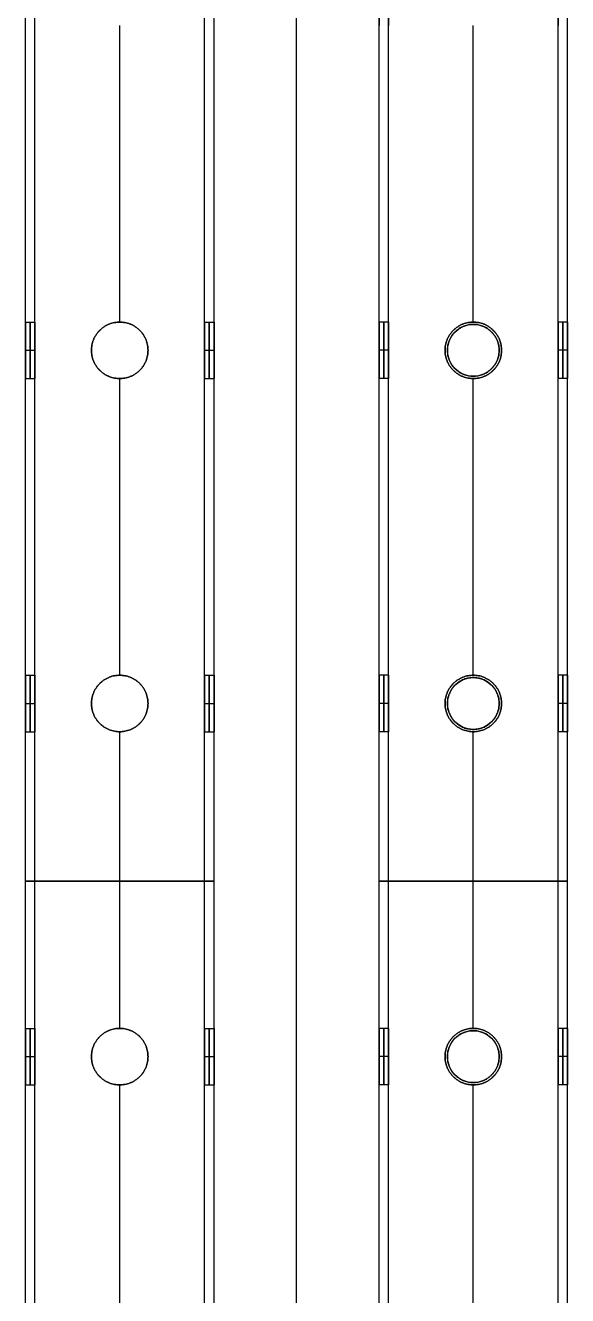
# Model space of a CAD drawing. Header units: millimetres. Extents: x -6529 to 809, y -8611 to 207.
# Drawn here: x 93.5 to 208.5, y -4741.5 to -4471.7 of the extents above; entities that cross this region are included whole.
import ezdxf

# ---------------------------------------------------------------- set-up
doc = ezdxf.new("R2010")
doc.units = ezdxf.units.MM
doc.header["$MEASUREMENT"] = 0
for name, color, linetype, true_color in [('gaten$11mm', 7, 'Continuous', 0xff6a35), ('platen', 7, 'Continuous', 0x007f00), ('staal', 5, 'Continuous', 0x0000ff)]:
    doc.layers.add(name, color=color, linetype=linetype, true_color=true_color)

# ---------------------------------------------------------------- blocks, each defined once
blk = doc.blocks.new('top plaat')
at = {"layer": 'platen'}
for p, q in [((658, -1276), (658, 40)), ((658, -1276, 18), (658, 40, 18)), ((695.5, -800), (695.5, -800, 18)), ((690, -805.5), (690, -805.5, 18)), ((701, -805.5), (701, -805.5, 18)), ((695.5, -811), (695.5, -811, 18)), ((695.5, -875), (695.5, -875, 18)), ((690, -880.5), (690, -880.5, 18)), ((701, -880.5), (701, -880.5, 18)), ((695.5, -886), (695.5, -886, 18)), ((695.5, -950), (695.5, -950, 18)), ((690, -955.5), (690, -955.5, 18)), ((701, -955.5), (701, -955.5, 18)), ((695.5, -961), (695.5, -961, 18))]:
    blk.add_line(p, q, dxfattribs=at)
for centre in [(695.5, -805.5, 9), (695.5, -880.5, 9), (695.5, -955.5, 9)]:
    blk.add_circle(centre, 5.5, dxfattribs=at)
for points in [[(690, -805.5), (690, -800), (695.5, -800), (701, -800), (701, -805.5), (701, -811), (695.5, -811), (690, -811), (690, -805.5)], [(690, -805.5, 18), (690, -800, 18), (695.5, -800, 18), (701, -800, 18), (701, -805.5, 18), (701, -811, 18), (695.5, -811, 18), (690, -811, 18), (690, -805.5, 18)], [(690, -880.5), (690, -875), (695.5, -875), (701, -875), (701, -880.5), (701, -886), (695.5, -886), (690, -886), (690, -880.5)], [(690, -880.5, 18), (690, -875, 18), (695.5, -875, 18), (701, -875, 18), (701, -880.5, 18), (701, -886, 18), (695.5, -886, 18), (690, -886, 18), (690, -880.5, 18)], [(690, -955.5), (690, -950), (695.5, -950), (701, -950), (701, -955.5), (701, -961), (695.5, -961), (690, -961), (690, -955.5)], [(690, -955.5, 18), (690, -950, 18), (695.5, -950, 18), (701, -950, 18), (701, -955.5, 18), (701, -961, 18), (695.5, -961, 18), (690, -961, 18), (690, -955.5, 18)]]:
    blk.add_rational_spline(points, [1, 0.707106781187, 1, 0.707106781187, 1, 0.707106781187, 1, 0.707106781187, 1], degree=2, knots=[-37.699112, -37.699112, -37.699112, -28.274334, -28.274334, -18.849556, -18.849556, -9.424778, -9.424778, 0, 0, 0], dxfattribs=at)
blk = doc.blocks.new('plaat base')
at = {"layer": 'platen'}
for p, q in [((658, -1200), (658, 0)), ((658, -1200, 18), (658, 0, 18))]:
    blk.add_line(p, q, dxfattribs=at)

msp = doc.modelspace()

# ---------------------------------------------------------------- linework, layer by layer
at = {"layer": 'gaten$11mm'}
for centre in [(188.53, -4540.71), (188.53, -4615.71), (188.53, -4690.71)]:
    msp.add_circle(centre, 5.5, dxfattribs=at)
at = {"layer": 'staal'}
for p, q in [((93.53, -4534.71, 1296), (95.53, -4534.71, 1296)), ((113.53, -4534.71, 1278), (113.53, -4534.71, 1276)), ((113.53, -4534.71, 1316), (113.53, -4534.71, 1314)), ((131.53, -4534.71, 1296), (133.53, -4534.71, 1296)), ((170.53, -4534.71, 20), (168.53, -4534.71, 20)), ((188.53, -4534.71, 2), (188.53, -4534.71)), ((188.53, -4534.71, 40), (188.53, -4534.71, 38)), ((208.53, -4534.71, 20), (206.53, -4534.71, 20)), ((93.53, -4540.71, 1302), (95.53, -4540.71, 1302)), ((93.53, -4540.71, 1290), (95.53, -4540.71, 1290)), ((107.53, -4540.71, 1278), (107.53, -4540.71, 1276)), ((107.53, -4540.71, 1316), (107.53, -4540.71, 1314)), ((119.53, -4540.71, 1278), (119.53, -4540.71, 1276)), ((119.53, -4540.71, 1316), (119.53, -4540.71, 1314)), ((131.53, -4540.71, 1302), (133.53, -4540.71, 1302)), ((131.53, -4540.71, 1290), (133.53, -4540.71, 1290)), ((170.53, -4540.71, 26), (168.53, -4540.71, 26)), ((170.53, -4540.71, 14), (168.53, -4540.71, 14)), ((182.53, -4540.71, 2), (182.53, -4540.71)), ((182.53, -4540.71, 40), (182.53, -4540.71, 38)), ((194.53, -4540.71, 2), (194.53, -4540.71)), ((194.53, -4540.71, 40), (194.53, -4540.71, 38)), ((208.53, -4540.71, 26), (206.53, -4540.71, 26)), ((208.53, -4540.71, 14), (206.53, -4540.71, 14)), ((93.53, -4546.71, 1296), (95.53, -4546.71, 1296)), ((113.53, -4546.71, 1278), (113.53, -4546.71, 1276)), ((113.53, -4546.71, 1316), (113.53, -4546.71, 1314)), ((131.53, -4546.71, 1296), (133.53, -4546.71, 1296)), ((170.53, -4546.71, 20), (168.53, -4546.71, 20)), ((188.53, -4546.71, 2), (188.53, -4546.71)), ((188.53, -4546.71, 40), (188.53, -4546.71, 38)), ((208.53, -4546.71, 20), (206.53, -4546.71, 20)), ((93.53, -4609.71, 1296), (95.53, -4609.71, 1296)), ((113.53, -4609.71, 1278), (113.53, -4609.71, 1276)), ((113.53, -4609.71, 1316), (113.53, -4609.71, 1314)), ((131.53, -4609.71, 1296), (133.53, -4609.71, 1296)), ((170.53, -4609.71, 20), (168.53, -4609.71, 20)), ((188.53, -4609.71, 2), (188.53, -4609.71)), ((188.53, -4609.71, 40), (188.53, -4609.71, 38)), ((208.53, -4609.71, 20), (206.53, -4609.71, 20)), ((93.53, -4615.71, 1302), (95.53, -4615.71, 1302)), ((93.53, -4615.71, 1290), (95.53, -4615.71, 1290)), ((107.53, -4615.71, 1278), (107.53, -4615.71, 1276)), ((107.53, -4615.71, 1316), (107.53, -4615.71, 1314)), ((119.53, -4615.71, 1278), (119.53, -4615.71, 1276)), ((119.53, -4615.71, 1316), (119.53, -4615.71, 1314)), ((131.53, -4615.71, 1302), (133.53, -4615.71, 1302)), ((131.53, -4615.71, 1290), (133.53, -4615.71, 1290)), ((170.53, -4615.71, 26), (168.53, -4615.71, 26)), ((170.53, -4615.71, 14), (168.53, -4615.71, 14)), ((182.53, -4615.71, 2), (182.53, -4615.71)), ((182.53, -4615.71, 40), (182.53, -4615.71, 38)), ((194.53, -4615.71, 2), (194.53, -4615.71)), ((194.53, -4615.71, 40), (194.53, -4615.71, 38)), ((208.53, -4615.71, 26), (206.53, -4615.71, 26)), ((208.53, -4615.71, 14), (206.53, -4615.71, 14)), ((93.53, -4621.71, 1296), (95.53, -4621.71, 1296)), ((113.53, -4621.71, 1278), (113.53, -4621.71, 1276)), ((113.53, -4621.71, 1316), (113.53, -4621.71, 1314)), ((131.53, -4621.71, 1296), (133.53, -4621.71, 1296)), ((170.53, -4621.71, 20), (168.53, -4621.71, 20)), ((188.53, -4621.71, 2), (188.53, -4621.71)), ((188.53, -4621.71, 40), (188.53, -4621.71, 38)), ((208.53, -4621.71, 20), (206.53, -4621.71, 20)), ((93.53, -4684.71, 1296), (95.53, -4684.71, 1296)), ((113.53, -4684.71, 1278), (113.53, -4684.71, 1276)), ((113.53, -4684.71, 1316), (113.53, -4684.71, 1314)), ((131.53, -4684.71, 1296), (133.53, -4684.71, 1296)), ((170.53, -4684.71, 20), (168.53, -4684.71, 20)), ((188.53, -4684.71, 2), (188.53, -4684.71)), ((188.53, -4684.71, 40), (188.53, -4684.71, 38)), ((208.53, -4684.71, 20), (206.53, -4684.71, 20)), ((93.53, -4690.71, 1302), (95.53, -4690.71, 1302)), ((93.53, -4690.71, 1290), (95.53, -4690.71, 1290)), ((107.53, -4690.71, 1278), (107.53, -4690.71, 1276)), ((107.53, -4690.71, 1316), (107.53, -4690.71, 1314)), ((119.53, -4690.71, 1278), (119.53, -4690.71, 1276)), ((119.53, -4690.71, 1316), (119.53, -4690.71, 1314)), ((131.53, -4690.71, 1302), (133.53, -4690.71, 1302)), ((131.53, -4690.71, 1290), (133.53, -4690.71, 1290)), ((170.53, -4690.71, 26), (168.53, -4690.71, 26)), ((170.53, -4690.71, 14), (168.53, -4690.71, 14)), ((182.53, -4690.71, 2), (182.53, -4690.71)), ((182.53, -4690.71, 40), (182.53, -4690.71, 38)), ((194.53, -4690.71, 2), (194.53, -4690.71)), ((194.53, -4690.71, 40), (194.53, -4690.71, 38)), ((208.53, -4690.71, 26), (206.53, -4690.71, 26)), ((208.53, -4690.71, 14), (206.53, -4690.71, 14)), ((93.53, -4696.71, 1296), (95.53, -4696.71, 1296)), ((113.53, -4696.71, 1278), (113.53, -4696.71, 1276)), ((113.53, -4696.71, 1316), (113.53, -4696.71, 1314)), ((131.53, -4696.71, 1296), (133.53, -4696.71, 1296)), ((170.53, -4696.71, 20), (168.53, -4696.71, 20)), ((188.53, -4696.71, 2), (188.53, -4696.71)), ((188.53, -4696.71, 40), (188.53, -4696.71, 38)), ((208.53, -4696.71, 20), (206.53, -4696.71, 20))]:
    msp.add_line(p, q, dxfattribs=at)
for points in [[(93.53, -4971.21, 1276), (93.53, -4653.46, 1276), (93.53, -4335.71, 1276)], [(93.53, -4971.21, 1316), (93.53, -4653.46, 1316), (93.53, -4335.71, 1316)], [(95.53, -4971.21, 1278), (95.53, -4653.46, 1278), (95.53, -4335.71, 1278)], [(95.53, -4971.21, 1314), (95.53, -4653.46, 1314), (95.53, -4335.71, 1314)], [(131.53, -4971.21, 1278), (131.53, -4653.46, 1278), (131.53, -4335.71, 1278)], [(131.53, -4971.21, 1314), (131.53, -4653.46, 1314), (131.53, -4335.71, 1314)], [(133.53, -4971.21, 1276), (133.53, -4653.46, 1276), (133.53, -4335.71, 1276)], [(133.53, -4971.21, 1316), (133.53, -4653.46, 1316), (133.53, -4335.71, 1316)], [(168.53, -4971.21), (168.53, -4653.46), (168.53, -4335.71)], [(168.53, -4971.21, 40), (168.53, -4653.46, 40), (168.53, -4335.71, 40)], [(170.53, -4971.21, 2), (170.53, -4653.46, 2), (170.53, -4335.71, 2)], [(170.53, -4971.21, 38), (170.53, -4653.46, 38), (170.53, -4335.71, 38)], [(206.53, -4971.21, 2), (206.53, -4653.46, 2), (206.53, -4335.71, 2)], [(206.53, -4971.21, 38), (206.53, -4653.46, 38), (206.53, -4335.71, 38)], [(208.53, -4971.21), (208.53, -4653.46), (208.53, -4335.71)], [(208.53, -4971.21, 40), (208.53, -4653.46, 40), (208.53, -4335.71, 40)], [(93.53, -4534.71, 1296), (93.53, -4503.21, 1296), (93.53, -4471.71, 1296)], [(95.53, -4534.71, 1296), (95.53, -4503.21, 1296), (95.53, -4471.71, 1296)], [(113.53, -4534.71, 1276), (113.53, -4503.21, 1276), (113.53, -4471.71, 1276)], [(113.53, -4534.71, 1316), (113.53, -4503.21, 1316), (113.53, -4471.71, 1316)], [(113.53, -4534.71, 1278), (113.53, -4503.21, 1278), (113.53, -4471.71, 1278)], [(113.53, -4534.71, 1314), (113.53, -4503.21, 1314), (113.53, -4471.71, 1314)], [(131.53, -4534.71, 1296), (131.53, -4503.21, 1296), (131.53, -4471.71, 1296)], [(133.53, -4534.71, 1296), (133.53, -4503.21, 1296), (133.53, -4471.71, 1296)], [(168.53, -4534.71, 20), (168.53, -4503.21, 20), (168.53, -4471.71, 20)], [(170.53, -4534.71, 20), (170.53, -4503.21, 20), (170.53, -4471.71, 20)], [(188.53, -4534.71), (188.53, -4503.21), (188.53, -4471.71)], [(188.53, -4534.71, 40), (188.53, -4503.21, 40), (188.53, -4471.71, 40)], [(188.53, -4534.71, 2), (188.53, -4503.21, 2), (188.53, -4471.71, 2)], [(188.53, -4534.71, 38), (188.53, -4503.21, 38), (188.53, -4471.71, 38)], [(206.53, -4534.71, 20), (206.53, -4503.21, 20), (206.53, -4471.71, 20)], [(208.53, -4534.71, 20), (208.53, -4503.21, 20), (208.53, -4471.71, 20)], [(93.53, -4609.71, 1296), (93.53, -4578.21, 1296), (93.53, -4546.71, 1296)], [(95.53, -4609.71, 1296), (95.53, -4578.21, 1296), (95.53, -4546.71, 1296)], [(113.53, -4609.71, 1276), (113.53, -4578.21, 1276), (113.53, -4546.71, 1276)], [(113.53, -4609.71, 1316), (113.53, -4578.21, 1316), (113.53, -4546.71, 1316)], [(113.53, -4609.71, 1278), (113.53, -4578.21, 1278), (113.53, -4546.71, 1278)], [(113.53, -4609.71, 1314), (113.53, -4578.21, 1314), (113.53, -4546.71, 1314)], [(131.53, -4609.71, 1296), (131.53, -4578.21, 1296), (131.53, -4546.71, 1296)], [(133.53, -4609.71, 1296), (133.53, -4578.21, 1296), (133.53, -4546.71, 1296)], [(168.53, -4609.71, 20), (168.53, -4578.21, 20), (168.53, -4546.71, 20)], [(170.53, -4609.71, 20), (170.53, -4578.21, 20), (170.53, -4546.71, 20)], [(188.53, -4609.71), (188.53, -4578.21), (188.53, -4546.71)], [(188.53, -4609.71, 40), (188.53, -4578.21, 40), (188.53, -4546.71, 40)], [(188.53, -4609.71, 2), (188.53, -4578.21, 2), (188.53, -4546.71, 2)], [(188.53, -4609.71, 38), (188.53, -4578.21, 38), (188.53, -4546.71, 38)], [(206.53, -4609.71, 20), (206.53, -4578.21, 20), (206.53, -4546.71, 20)], [(208.53, -4609.71, 20), (208.53, -4578.21, 20), (208.53, -4546.71, 20)], [(93.53, -4684.71, 1296), (93.53, -4653.21, 1296), (93.53, -4621.71, 1296)], [(95.53, -4684.71, 1296), (95.53, -4653.21, 1296), (95.53, -4621.71, 1296)], [(113.53, -4684.71, 1276), (113.53, -4653.21, 1276), (113.53, -4621.71, 1276)], [(113.53, -4684.71, 1316), (113.53, -4653.21, 1316), (113.53, -4621.71, 1316)], [(113.53, -4684.71, 1278), (113.53, -4653.21, 1278), (113.53, -4621.71, 1278)], [(113.53, -4684.71, 1314), (113.53, -4653.21, 1314), (113.53, -4621.71, 1314)], [(131.53, -4684.71, 1296), (131.53, -4653.21, 1296), (131.53, -4621.71, 1296)], [(133.53, -4684.71, 1296), (133.53, -4653.21, 1296), (133.53, -4621.71, 1296)], [(168.53, -4684.71, 20), (168.53, -4653.21, 20), (168.53, -4621.71, 20)], [(170.53, -4684.71, 20), (170.53, -4653.21, 20), (170.53, -4621.71, 20)], [(188.53, -4684.71), (188.53, -4653.21), (188.53, -4621.71)], [(188.53, -4684.71, 40), (188.53, -4653.21, 40), (188.53, -4621.71, 40)], [(188.53, -4684.71, 2), (188.53, -4653.21, 2), (188.53, -4621.71, 2)], [(188.53, -4684.71, 38), (188.53, -4653.21, 38), (188.53, -4621.71, 38)], [(206.53, -4684.71, 20), (206.53, -4653.21, 20), (206.53, -4621.71, 20)], [(208.53, -4684.71, 20), (208.53, -4653.21, 20), (208.53, -4621.71, 20)], [(93.53, -4653.46, 1276), (113.53, -4653.46, 1276), (133.53, -4653.46, 1276)], [(133.53, -4653.46, 1316), (113.53, -4653.46, 1316), (93.53, -4653.46, 1316)], [(93.53, -4653.46, 1316), (93.53, -4653.46, 1296), (93.53, -4653.46, 1276)], [(131.53, -4653.46, 1278), (113.53, -4653.46, 1278), (95.53, -4653.46, 1278)], [(95.53, -4653.46, 1278), (95.53, -4653.46, 1296), (95.53, -4653.46, 1314)], [(95.53, -4653.46, 1314), (113.53, -4653.46, 1314), (131.53, -4653.46, 1314)], [(131.53, -4653.46, 1314), (131.53, -4653.46, 1296), (131.53, -4653.46, 1278)], [(133.53, -4653.46, 1276), (133.53, -4653.46, 1296), (133.53, -4653.46, 1316)], [(208.53, -4653.46), (188.53, -4653.46), (168.53, -4653.46)], [(168.53, -4653.46), (168.53, -4653.46, 20), (168.53, -4653.46, 40)], [(168.53, -4653.46, 40), (188.53, -4653.46, 40), (208.53, -4653.46, 40)], [(170.53, -4653.46, 38), (170.53, -4653.46, 20), (170.53, -4653.46, 2)], [(170.53, -4653.46, 2), (188.53, -4653.46, 2), (206.53, -4653.46, 2)], [(206.53, -4653.46, 38), (188.53, -4653.46, 38), (170.53, -4653.46, 38)], [(206.53, -4653.46, 2), (206.53, -4653.46, 20), (206.53, -4653.46, 38)], [(208.53, -4653.46, 40), (208.53, -4653.46, 20), (208.53, -4653.46)], [(93.53, -4759.71, 1296), (93.53, -4728.21, 1296), (93.53, -4696.71, 1296)], [(95.53, -4759.71, 1296), (95.53, -4728.21, 1296), (95.53, -4696.71, 1296)], [(113.53, -4759.71, 1276), (113.53, -4728.21, 1276), (113.53, -4696.71, 1276)], [(113.53, -4759.71, 1316), (113.53, -4728.21, 1316), (113.53, -4696.71, 1316)], [(113.53, -4759.71, 1278), (113.53, -4728.21, 1278), (113.53, -4696.71, 1278)], [(113.53, -4759.71, 1314), (113.53, -4728.21, 1314), (113.53, -4696.71, 1314)], [(131.53, -4759.71, 1296), (131.53, -4728.21, 1296), (131.53, -4696.71, 1296)], [(133.53, -4759.71, 1296), (133.53, -4728.21, 1296), (133.53, -4696.71, 1296)], [(168.53, -4759.71, 20), (168.53, -4728.21, 20), (168.53, -4696.71, 20)], [(170.53, -4759.71, 20), (170.53, -4728.21, 20), (170.53, -4696.71, 20)], [(188.53, -4759.71), (188.53, -4728.21), (188.53, -4696.71)], [(188.53, -4759.71, 40), (188.53, -4728.21, 40), (188.53, -4696.71, 40)], [(188.53, -4759.71, 2), (188.53, -4728.21, 2), (188.53, -4696.71, 2)], [(188.53, -4759.71, 38), (188.53, -4728.21, 38), (188.53, -4696.71, 38)], [(206.53, -4759.71, 20), (206.53, -4728.21, 20), (206.53, -4696.71, 20)], [(208.53, -4759.71, 20), (208.53, -4728.21, 20), (208.53, -4696.71, 20)]]:
    msp.add_open_spline(points, degree=2, dxfattribs=at)
for points, weights, knots in [([(168.53, -4465.71, 26), (168.53, -4471.71, 26), (168.53, -4471.71, 20), (168.53, -4471.71, 14), (168.53, -4465.71, 14), (168.53, -4459.71, 14), (168.53, -4459.71, 20), (168.53, -4459.71, 26), (168.53, -4465.71, 26)], [1, 0.707106781187, 1, 0.707106781187, 1, 0.707106781187, 1, 0.707106781187, 1], [-31.415927, -31.415927, -31.415927, -23.561945, -23.561945, -15.707963, -15.707963, -7.853982, -7.853982, 0, 0, 0]), ([(170.53, -4465.71, 26), (170.53, -4459.71, 26), (170.53, -4459.71, 20), (170.53, -4459.71, 14), (170.53, -4465.71, 14), (170.53, -4471.71, 14), (170.53, -4471.71, 20), (170.53, -4471.71, 26), (170.53, -4465.71, 26)], [0.999999860338, 0.707106851018, 1, 0.707106781187, 1, 0.707106781187, 1, 0.707106851018, 0.999999860338], [0, 0, 0, 7.853981, 7.853981, 15.707963, 15.707963, 23.561946, 23.561946, 31.415927, 31.415927, 31.415927]), ([(206.53, -4465.71, 26), (206.53, -4471.71, 26), (206.53, -4471.71, 20), (206.53, -4471.71, 14), (206.53, -4465.71, 14), (206.53, -4459.71, 14), (206.53, -4459.71, 20), (206.53, -4459.71, 26), (206.53, -4465.71, 26)], [1, 0.707106781187, 1, 0.707106781187, 1, 0.707106781187, 1, 0.707106781187, 1], [-31.415927, -31.415927, -31.415927, -23.561945, -23.561945, -15.707963, -15.707963, -7.853982, -7.853982, 0, 0, 0]), ([(93.53, -4540.71, 1302), (93.53, -4534.71, 1302), (93.53, -4534.71, 1296), (93.53, -4534.71, 1290), (93.53, -4540.71, 1290), (93.53, -4546.71, 1290), (93.53, -4546.71, 1296), (93.53, -4546.71, 1302), (93.53, -4540.71, 1302)], [1, 0.707106781187, 1, 0.707106781187, 1, 0.707106781187, 1, 0.707106781187, 1], [0, 0, 0, 7.853982, 7.853982, 15.707963, 15.707963, 23.561945, 23.561945, 31.415927, 31.415927, 31.415927]), ([(94.53, -4540.71, 1302), (94.53, -4534.71, 1302), (94.53, -4534.71, 1296), (94.53, -4534.71, 1290), (94.53, -4540.71, 1290), (94.53, -4546.71, 1290), (94.53, -4546.71, 1296), (94.53, -4546.71, 1302), (94.53, -4540.71, 1302)], [1, 0.707106781187, 1, 0.707106781187, 1, 0.707106781187, 1, 0.707106781187, 1], [0, 0, 0, 7.853982, 7.853982, 15.707963, 15.707963, 23.561945, 23.561945, 31.415927, 31.415927, 31.415927]), ([(95.53, -4540.71, 1302), (95.53, -4546.71, 1302), (95.53, -4546.71, 1296), (95.53, -4546.71, 1290), (95.53, -4540.71, 1290), (95.53, -4534.71, 1290), (95.53, -4534.71, 1296), (95.53, -4534.71, 1302), (95.53, -4540.71, 1302)], [1, 0.707106781187, 1, 0.707106781187, 1, 0.707106781187, 1, 0.707106851018, 0.999999860338], [-31.415927, -31.415927, -31.415927, -23.561944, -23.561944, -15.707962, -15.707962, -7.85398, -7.85398, 0, 0, 0]), ([(119.53, -4540.71, 1276), (119.53, -4546.71, 1276), (113.53, -4546.71, 1276), (107.53, -4546.71, 1276), (107.53, -4540.71, 1276), (107.53, -4534.71, 1276), (113.53, -4534.71, 1276), (119.53, -4534.71, 1276), (119.53, -4540.71, 1276)], [1, 0.707106781187, 1, 0.707106781187, 1, 0.707106781187, 1, 0.707106781187, 1], [-31.415927, -31.415927, -31.415927, -23.561945, -23.561945, -15.707963, -15.707963, -7.853982, -7.853982, 0, 0, 0]), ([(119.53, -4540.71, 1316), (119.53, -4534.71, 1316), (113.53, -4534.71, 1316), (107.53, -4534.71, 1316), (107.53, -4540.71, 1316), (107.53, -4546.71, 1316), (113.53, -4546.71, 1316), (119.53, -4546.71, 1316), (119.53, -4540.71, 1316)], [1, 0.707106781187, 1, 0.707106781187, 1, 0.707106781187, 1, 0.707106781187, 1], [0, 0, 0, 7.853982, 7.853982, 15.707963, 15.707963, 23.561945, 23.561945, 31.415927, 31.415927, 31.415927]), ([(119.53, -4540.71, 1278), (119.53, -4534.71, 1278), (113.53, -4534.71, 1278), (107.53, -4534.71, 1278), (107.53, -4540.71, 1278), (107.53, -4546.71, 1278), (113.53, -4546.71, 1278), (119.53, -4546.71, 1278), (119.53, -4540.71, 1278)], [1, 0.707106781187, 1, 0.707106781187, 1, 0.707106781187, 1, 0.707106781187, 1], [0, 0, 0, 7.853982, 7.853982, 15.707963, 15.707963, 23.561945, 23.561945, 31.415927, 31.415927, 31.415927]), ([(119.53, -4540.71, 1314), (119.53, -4546.71, 1314), (113.53, -4546.71, 1314), (107.53, -4546.71, 1314), (107.53, -4540.71, 1314), (107.53, -4534.71, 1314), (113.53, -4534.71, 1314), (119.53, -4534.71, 1314), (119.53, -4540.71, 1314)], [1, 0.707106781187, 1, 0.707106781187, 1, 0.707106781187, 1, 0.707106781187, 1], [-31.415927, -31.415927, -31.415927, -23.561945, -23.561945, -15.707963, -15.707963, -7.853982, -7.853982, 0, 0, 0]), ([(119.53, -4540.71, 1277), (119.53, -4534.71, 1277), (113.53, -4534.71, 1277), (107.53, -4534.71, 1277), (107.53, -4540.71, 1277), (107.53, -4546.71, 1277), (113.53, -4546.71, 1277), (119.53, -4546.71, 1277), (119.53, -4540.71, 1277)], [1, 0.707106781187, 1, 0.707106781187, 1, 0.707106781187, 1, 0.707106781187, 1], [0, 0, 0, 7.853982, 7.853982, 15.707963, 15.707963, 23.561945, 23.561945, 31.415927, 31.415927, 31.415927]), ([(119.53, -4540.71, 1315), (119.53, -4534.71, 1315), (113.53, -4534.71, 1315), (107.53, -4534.71, 1315), (107.53, -4540.71, 1315), (107.53, -4546.71, 1315), (113.53, -4546.71, 1315), (119.53, -4546.71, 1315), (119.53, -4540.71, 1315)], [1, 0.707106781187, 1, 0.707106781187, 1, 0.707106781187, 1, 0.707106781187, 1], [0, 0, 0, 7.853982, 7.853982, 15.707963, 15.707963, 23.561945, 23.561945, 31.415927, 31.415927, 31.415927]), ([(131.53, -4540.71, 1302), (131.53, -4534.71, 1302), (131.53, -4534.71, 1296), (131.53, -4534.71, 1290), (131.53, -4540.71, 1290), (131.53, -4546.71, 1290), (131.53, -4546.71, 1296), (131.53, -4546.71, 1302), (131.53, -4540.71, 1302)], [0.999999860338, 0.707106851018, 1, 0.707106781187, 1, 0.707106781187, 1, 0.707106851018, 0.999999860338], [0, 0, 0, 7.853981, 7.853981, 15.707963, 15.707963, 23.561946, 23.561946, 31.415927, 31.415927, 31.415927]), ([(132.53, -4540.71, 1302), (132.53, -4534.71, 1302), (132.53, -4534.71, 1296), (132.53, -4534.71, 1290), (132.53, -4540.71, 1290), (132.53, -4546.71, 1290), (132.53, -4546.71, 1296), (132.53, -4546.71, 1302), (132.53, -4540.71, 1302)], [1, 0.707106781187, 1, 0.707106781187, 1, 0.707106781187, 1, 0.707106781187, 1], [0, 0, 0, 7.853982, 7.853982, 15.707963, 15.707963, 23.561945, 23.561945, 31.415927, 31.415927, 31.415927]), ([(133.53, -4540.71, 1302), (133.53, -4546.71, 1302), (133.53, -4546.71, 1296), (133.53, -4546.71, 1290), (133.53, -4540.71, 1290), (133.53, -4534.71, 1290), (133.53, -4534.71, 1296), (133.53, -4534.71, 1302), (133.53, -4540.71, 1302)], [1, 0.707106781187, 1, 0.707106781187, 1, 0.707106781187, 1, 0.707106781187, 1], [-31.415927, -31.415927, -31.415927, -23.561945, -23.561945, -15.707963, -15.707963, -7.853982, -7.853982, 0, 0, 0]), ([(168.53, -4540.71, 26), (168.53, -4546.71, 26), (168.53, -4546.71, 20), (168.53, -4546.71, 14), (168.53, -4540.71, 14), (168.53, -4534.71, 14), (168.53, -4534.71, 20), (168.53, -4534.71, 26), (168.53, -4540.71, 26)], [1, 0.707106781187, 1, 0.707106781187, 1, 0.707106781187, 1, 0.707106781187, 1], [-31.415927, -31.415927, -31.415927, -23.561945, -23.561945, -15.707963, -15.707963, -7.853982, -7.853982, 0, 0, 0]), ([(169.53, -4540.71, 26), (169.53, -4534.71, 26), (169.53, -4534.71, 20), (169.53, -4534.71, 14), (169.53, -4540.71, 14), (169.53, -4546.71, 14), (169.53, -4546.71, 20), (169.53, -4546.71, 26), (169.53, -4540.71, 26)], [1, 0.707106781187, 1, 0.707106781187, 1, 0.707106781187, 1, 0.707106781187, 1], [0, 0, 0, 7.853982, 7.853982, 15.707963, 15.707963, 23.561945, 23.561945, 31.415927, 31.415927, 31.415927]), ([(170.53, -4540.71, 26), (170.53, -4534.71, 26), (170.53, -4534.71, 20), (170.53, -4534.71, 14), (170.53, -4540.71, 14), (170.53, -4546.71, 14), (170.53, -4546.71, 20), (170.53, -4546.71, 26), (170.53, -4540.71, 26)], [0.999999860338, 0.707106851018, 1, 0.707106781187, 1, 0.707106781187, 1, 0.707106851018, 0.999999860338], [0, 0, 0, 7.853981, 7.853981, 15.707963, 15.707963, 23.561946, 23.561946, 31.415927, 31.415927, 31.415927]), ([(182.53, -4540.71), (182.53, -4546.71), (188.53, -4546.71), (194.53, -4546.71), (194.53, -4540.71), (194.53, -4534.71), (188.53, -4534.71), (182.53, -4534.71), (182.53, -4540.71)], [1, 0.707106781187, 1, 0.707106781187, 1, 0.707106781187, 1, 0.707106781187, 1], [-31.415927, -31.415927, -31.415927, -23.561945, -23.561945, -15.707963, -15.707963, -7.853982, -7.853982, 0, 0, 0]), ([(182.53, -4540.71, 40), (182.53, -4534.71, 40), (188.53, -4534.71, 40), (194.53, -4534.71, 40), (194.53, -4540.71, 40), (194.53, -4546.71, 40), (188.53, -4546.71, 40), (182.53, -4546.71, 40), (182.53, -4540.71, 40)], [1, 0.707106781187, 1, 0.707106781187, 1, 0.707106781187, 1, 0.707106781187, 1], [0, 0, 0, 7.853982, 7.853982, 15.707963, 15.707963, 23.561945, 23.561945, 31.415927, 31.415927, 31.415927]), ([(182.53, -4540.71, 2), (182.53, -4534.71, 2), (188.53, -4534.71, 2), (194.53, -4534.71, 2), (194.53, -4540.71, 2), (194.53, -4546.71, 2), (188.53, -4546.71, 2), (182.53, -4546.71, 2), (182.53, -4540.71, 2)], [1, 0.707106781187, 1, 0.707106781187, 1, 0.707106781187, 1, 0.707106781187, 1], [0, 0, 0, 7.853982, 7.853982, 15.707963, 15.707963, 23.561945, 23.561945, 31.415927, 31.415927, 31.415927]), ([(182.53, -4540.71, 38), (182.53, -4546.71, 38), (188.53, -4546.71, 38), (194.53, -4546.71, 38), (194.53, -4540.71, 38), (194.53, -4534.71, 38), (188.53, -4534.71, 38), (182.53, -4534.71, 38), (182.53, -4540.71, 38)], [1, 0.707106781187, 1, 0.707106781187, 1, 0.707106781187, 1, 0.707106781187, 1], [-31.415927, -31.415927, -31.415927, -23.561945, -23.561945, -15.707963, -15.707963, -7.853982, -7.853982, 0, 0, 0]), ([(182.53, -4540.71, 1), (182.53, -4534.71, 1), (188.53, -4534.71, 1), (194.53, -4534.71, 1), (194.53, -4540.71, 1), (194.53, -4546.71, 1), (188.53, -4546.71, 1), (182.53, -4546.71, 1), (182.53, -4540.71, 1)], [1, 0.707106781187, 1, 0.707106781187, 1, 0.707106781187, 1, 0.707106781187, 1], [0, 0, 0, 7.853982, 7.853982, 15.707963, 15.707963, 23.561945, 23.561945, 31.415927, 31.415927, 31.415927]), ([(182.53, -4540.71, 39), (182.53, -4534.71, 39), (188.53, -4534.71, 39), (194.53, -4534.71, 39), (194.53, -4540.71, 39), (194.53, -4546.71, 39), (188.53, -4546.71, 39), (182.53, -4546.71, 39), (182.53, -4540.71, 39)], [1, 0.707106781187, 1, 0.707106781187, 1, 0.707106781187, 1, 0.707106781187, 1], [0, 0, 0, 7.853982, 7.853982, 15.707963, 15.707963, 23.561945, 23.561945, 31.415927, 31.415927, 31.415927]), ([(206.53, -4540.71, 26), (206.53, -4546.71, 26), (206.53, -4546.71, 20), (206.53, -4546.71, 14), (206.53, -4540.71, 14), (206.53, -4534.71, 14), (206.53, -4534.71, 20), (206.53, -4534.71, 26), (206.53, -4540.71, 26)], [1, 0.707106781187, 1, 0.707106781187, 1, 0.707106781187, 1, 0.707106851018, 0.999999860338], [-31.415927, -31.415927, -31.415927, -23.561944, -23.561944, -15.707962, -15.707962, -7.85398, -7.85398, 0, 0, 0]), ([(207.53, -4540.71, 26), (207.53, -4534.71, 26), (207.53, -4534.71, 20), (207.53, -4534.71, 14), (207.53, -4540.71, 14), (207.53, -4546.71, 14), (207.53, -4546.71, 20), (207.53, -4546.71, 26), (207.53, -4540.71, 26)], [1, 0.707106781187, 1, 0.707106781187, 1, 0.707106781187, 1, 0.707106781187, 1], [0, 0, 0, 7.853982, 7.853982, 15.707963, 15.707963, 23.561945, 23.561945, 31.415927, 31.415927, 31.415927]), ([(208.53, -4540.71, 26), (208.53, -4534.71, 26), (208.53, -4534.71, 20), (208.53, -4534.71, 14), (208.53, -4540.71, 14), (208.53, -4546.71, 14), (208.53, -4546.71, 20), (208.53, -4546.71, 26), (208.53, -4540.71, 26)], [1, 0.707106781187, 1, 0.707106781187, 1, 0.707106781187, 1, 0.707106781187, 1], [0, 0, 0, 7.853982, 7.853982, 15.707963, 15.707963, 23.561945, 23.561945, 31.415927, 31.415927, 31.415927]), ([(93.53, -4615.71, 1302), (93.53, -4609.71, 1302), (93.53, -4609.71, 1296), (93.53, -4609.71, 1290), (93.53, -4615.71, 1290), (93.53, -4621.71, 1290), (93.53, -4621.71, 1296), (93.53, -4621.71, 1302), (93.53, -4615.71, 1302)], [1, 0.707106781187, 1, 0.707106781187, 1, 0.707106781187, 1, 0.707106781187, 1], [0, 0, 0, 7.853982, 7.853982, 15.707963, 15.707963, 23.561945, 23.561945, 31.415927, 31.415927, 31.415927]), ([(94.53, -4615.71, 1302), (94.53, -4609.71, 1302), (94.53, -4609.71, 1296), (94.53, -4609.71, 1290), (94.53, -4615.71, 1290), (94.53, -4621.71, 1290), (94.53, -4621.71, 1296), (94.53, -4621.71, 1302), (94.53, -4615.71, 1302)], [1, 0.707106781187, 1, 0.707106781187, 1, 0.707106781187, 1, 0.707106781187, 1], [0, 0, 0, 7.853982, 7.853982, 15.707963, 15.707963, 23.561945, 23.561945, 31.415927, 31.415927, 31.415927]), ([(95.53, -4615.71, 1302), (95.53, -4621.71, 1302), (95.53, -4621.71, 1296), (95.53, -4621.71, 1290), (95.53, -4615.71, 1290), (95.53, -4609.71, 1290), (95.53, -4609.71, 1296), (95.53, -4609.71, 1302), (95.53, -4615.71, 1302)], [1, 0.707106781187, 1, 0.707106781187, 1, 0.707106781187, 1, 0.707106851018, 0.999999860338], [-31.415927, -31.415927, -31.415927, -23.561944, -23.561944, -15.707962, -15.707962, -7.85398, -7.85398, 0, 0, 0]), ([(119.53, -4615.71, 1276), (119.53, -4621.71, 1276), (113.53, -4621.71, 1276), (107.53, -4621.71, 1276), (107.53, -4615.71, 1276), (107.53, -4609.71, 1276), (113.53, -4609.71, 1276), (119.53, -4609.71, 1276), (119.53, -4615.71, 1276)], [1, 0.707106781187, 1, 0.707106781187, 1, 0.707106781187, 1, 0.707106781187, 1], [-31.415927, -31.415927, -31.415927, -23.561945, -23.561945, -15.707963, -15.707963, -7.853982, -7.853982, 0, 0, 0]), ([(119.53, -4615.71, 1316), (119.53, -4609.71, 1316), (113.53, -4609.71, 1316), (107.53, -4609.71, 1316), (107.53, -4615.71, 1316), (107.53, -4621.71, 1316), (113.53, -4621.71, 1316), (119.53, -4621.71, 1316), (119.53, -4615.71, 1316)], [1, 0.707106781187, 1, 0.707106781187, 1, 0.707106781187, 1, 0.707106781187, 1], [0, 0, 0, 7.853982, 7.853982, 15.707963, 15.707963, 23.561945, 23.561945, 31.415927, 31.415927, 31.415927]), ([(119.53, -4615.71, 1278), (119.53, -4609.71, 1278), (113.53, -4609.71, 1278), (107.53, -4609.71, 1278), (107.53, -4615.71, 1278), (107.53, -4621.71, 1278), (113.53, -4621.71, 1278), (119.53, -4621.71, 1278), (119.53, -4615.71, 1278)], [1, 0.707106781187, 1, 0.707106781187, 1, 0.707106781187, 1, 0.707106781187, 1], [0, 0, 0, 7.853982, 7.853982, 15.707963, 15.707963, 23.561945, 23.561945, 31.415927, 31.415927, 31.415927]), ([(119.53, -4615.71, 1314), (119.53, -4621.71, 1314), (113.53, -4621.71, 1314), (107.53, -4621.71, 1314), (107.53, -4615.71, 1314), (107.53, -4609.71, 1314), (113.53, -4609.71, 1314), (119.53, -4609.71, 1314), (119.53, -4615.71, 1314)], [1, 0.707106781187, 1, 0.707106781187, 1, 0.707106781187, 1, 0.707106781187, 1], [-31.415927, -31.415927, -31.415927, -23.561945, -23.561945, -15.707963, -15.707963, -7.853982, -7.853982, 0, 0, 0]), ([(119.53, -4615.71, 1277), (119.53, -4609.71, 1277), (113.53, -4609.71, 1277), (107.53, -4609.71, 1277), (107.53, -4615.71, 1277), (107.53, -4621.71, 1277), (113.53, -4621.71, 1277), (119.53, -4621.71, 1277), (119.53, -4615.71, 1277)], [1, 0.707106781187, 1, 0.707106781187, 1, 0.707106781187, 1, 0.707106781187, 1], [0, 0, 0, 7.853982, 7.853982, 15.707963, 15.707963, 23.561945, 23.561945, 31.415927, 31.415927, 31.415927]), ([(119.53, -4615.71, 1315), (119.53, -4609.71, 1315), (113.53, -4609.71, 1315), (107.53, -4609.71, 1315), (107.53, -4615.71, 1315), (107.53, -4621.71, 1315), (113.53, -4621.71, 1315), (119.53, -4621.71, 1315), (119.53, -4615.71, 1315)], [1, 0.707106781187, 1, 0.707106781187, 1, 0.707106781187, 1, 0.707106781187, 1], [0, 0, 0, 7.853982, 7.853982, 15.707963, 15.707963, 23.561945, 23.561945, 31.415927, 31.415927, 31.415927]), ([(131.53, -4615.71, 1302), (131.53, -4609.71, 1302), (131.53, -4609.71, 1296), (131.53, -4609.71, 1290), (131.53, -4615.71, 1290), (131.53, -4621.71, 1290), (131.53, -4621.71, 1296), (131.53, -4621.71, 1302), (131.53, -4615.71, 1302)], [1, 0.707106781187, 1, 0.707106781187, 1, 0.707106781187, 1, 0.707106781187, 1], [0, 0, 0, 7.853982, 7.853982, 15.707963, 15.707963, 23.561945, 23.561945, 31.415927, 31.415927, 31.415927]), ([(132.53, -4615.71, 1302), (132.53, -4609.71, 1302), (132.53, -4609.71, 1296), (132.53, -4609.71, 1290), (132.53, -4615.71, 1290), (132.53, -4621.71, 1290), (132.53, -4621.71, 1296), (132.53, -4621.71, 1302), (132.53, -4615.71, 1302)], [1, 0.707106781187, 1, 0.707106781187, 1, 0.707106781187, 1, 0.707106781187, 1], [0, 0, 0, 7.853982, 7.853982, 15.707963, 15.707963, 23.561945, 23.561945, 31.415927, 31.415927, 31.415927]), ([(133.53, -4615.71, 1302), (133.53, -4621.71, 1302), (133.53, -4621.71, 1296), (133.53, -4621.71, 1290), (133.53, -4615.71, 1290), (133.53, -4609.71, 1290), (133.53, -4609.71, 1296), (133.53, -4609.71, 1302), (133.53, -4615.71, 1302)], [1, 0.707106781187, 1, 0.707106781187, 1, 0.707106781187, 1, 0.707106781187, 1], [-31.415927, -31.415927, -31.415927, -23.561945, -23.561945, -15.707963, -15.707963, -7.853982, -7.853982, 0, 0, 0]), ([(168.53, -4615.71, 26), (168.53, -4621.71, 26), (168.53, -4621.71, 20), (168.53, -4621.71, 14), (168.53, -4615.71, 14), (168.53, -4609.71, 14), (168.53, -4609.71, 20), (168.53, -4609.71, 26), (168.53, -4615.71, 26)], [1, 0.707106781187, 1, 0.707106781187, 1, 0.707106781187, 1, 0.707106781187, 1], [-31.415927, -31.415927, -31.415927, -23.561945, -23.561945, -15.707963, -15.707963, -7.853982, -7.853982, 0, 0, 0]), ([(169.53, -4615.71, 26), (169.53, -4609.71, 26), (169.53, -4609.71, 20), (169.53, -4609.71, 14), (169.53, -4615.71, 14), (169.53, -4621.71, 14), (169.53, -4621.71, 20), (169.53, -4621.71, 26), (169.53, -4615.71, 26)], [1, 0.707106781187, 1, 0.707106781187, 1, 0.707106781187, 1, 0.707106781187, 1], [0, 0, 0, 7.853982, 7.853982, 15.707963, 15.707963, 23.561945, 23.561945, 31.415927, 31.415927, 31.415927]), ([(170.53, -4615.71, 26), (170.53, -4609.71, 26), (170.53, -4609.71, 20), (170.53, -4609.71, 14), (170.53, -4615.71, 14), (170.53, -4621.71, 14), (170.53, -4621.71, 20), (170.53, -4621.71, 26), (170.53, -4615.71, 26)], [1, 0.707106781187, 1, 0.707106781187, 1, 0.707106781187, 1, 0.707106781187, 1], [0, 0, 0, 7.853982, 7.853982, 15.707963, 15.707963, 23.561945, 23.561945, 31.415927, 31.415927, 31.415927]), ([(182.53, -4615.71), (182.53, -4621.71), (188.53, -4621.71), (194.53, -4621.71), (194.53, -4615.71), (194.53, -4609.71), (188.53, -4609.71), (182.53, -4609.71), (182.53, -4615.71)], [1, 0.707106781187, 1, 0.707106781187, 1, 0.707106781187, 1, 0.707106781187, 1], [-31.415927, -31.415927, -31.415927, -23.561945, -23.561945, -15.707963, -15.707963, -7.853982, -7.853982, 0, 0, 0]), ([(182.53, -4615.71, 40), (182.53, -4609.71, 40), (188.53, -4609.71, 40), (194.53, -4609.71, 40), (194.53, -4615.71, 40), (194.53, -4621.71, 40), (188.53, -4621.71, 40), (182.53, -4621.71, 40), (182.53, -4615.71, 40)], [1, 0.707106781187, 1, 0.707106781187, 1, 0.707106781187, 1, 0.707106781187, 1], [0, 0, 0, 7.853982, 7.853982, 15.707963, 15.707963, 23.561945, 23.561945, 31.415927, 31.415927, 31.415927]), ([(182.53, -4615.71, 2), (182.53, -4609.71, 2), (188.53, -4609.71, 2), (194.53, -4609.71, 2), (194.53, -4615.71, 2), (194.53, -4621.71, 2), (188.53, -4621.71, 2), (182.53, -4621.71, 2), (182.53, -4615.71, 2)], [1, 0.707106781187, 1, 0.707106781187, 1, 0.707106781187, 1, 0.707106781187, 1], [0, 0, 0, 7.853982, 7.853982, 15.707963, 15.707963, 23.561945, 23.561945, 31.415927, 31.415927, 31.415927]), ([(182.53, -4615.71, 38), (182.53, -4621.71, 38), (188.53, -4621.71, 38), (194.53, -4621.71, 38), (194.53, -4615.71, 38), (194.53, -4609.71, 38), (188.53, -4609.71, 38), (182.53, -4609.71, 38), (182.53, -4615.71, 38)], [1, 0.707106781187, 1, 0.707106781187, 1, 0.707106781187, 1, 0.707106781187, 1], [-31.415927, -31.415927, -31.415927, -23.561945, -23.561945, -15.707963, -15.707963, -7.853982, -7.853982, 0, 0, 0]), ([(182.53, -4615.71, 1), (182.53, -4609.71, 1), (188.53, -4609.71, 1), (194.53, -4609.71, 1), (194.53, -4615.71, 1), (194.53, -4621.71, 1), (188.53, -4621.71, 1), (182.53, -4621.71, 1), (182.53, -4615.71, 1)], [1, 0.707106781187, 1, 0.707106781187, 1, 0.707106781187, 1, 0.707106781187, 1], [0, 0, 0, 7.853982, 7.853982, 15.707963, 15.707963, 23.561945, 23.561945, 31.415927, 31.415927, 31.415927]), ([(182.53, -4615.71, 39), (182.53, -4609.71, 39), (188.53, -4609.71, 39), (194.53, -4609.71, 39), (194.53, -4615.71, 39), (194.53, -4621.71, 39), (188.53, -4621.71, 39), (182.53, -4621.71, 39), (182.53, -4615.71, 39)], [1, 0.707106781187, 1, 0.707106781187, 1, 0.707106781187, 1, 0.707106781187, 1], [0, 0, 0, 7.853982, 7.853982, 15.707963, 15.707963, 23.561945, 23.561945, 31.415927, 31.415927, 31.415927]), ([(206.53, -4615.71, 26), (206.53, -4621.71, 26), (206.53, -4621.71, 20), (206.53, -4621.71, 14), (206.53, -4615.71, 14), (206.53, -4609.71, 14), (206.53, -4609.71, 20), (206.53, -4609.71, 26), (206.53, -4615.71, 26)], [1, 0.707106781187, 1, 0.707106781187, 1, 0.707106781187, 1, 0.707106851018, 0.999999860338], [-31.415927, -31.415927, -31.415927, -23.561944, -23.561944, -15.707962, -15.707962, -7.85398, -7.85398, 0, 0, 0]), ([(207.53, -4615.71, 26), (207.53, -4609.71, 26), (207.53, -4609.71, 20), (207.53, -4609.71, 14), (207.53, -4615.71, 14), (207.53, -4621.71, 14), (207.53, -4621.71, 20), (207.53, -4621.71, 26), (207.53, -4615.71, 26)], [1, 0.707106781187, 1, 0.707106781187, 1, 0.707106781187, 1, 0.707106781187, 1], [0, 0, 0, 7.853982, 7.853982, 15.707963, 15.707963, 23.561945, 23.561945, 31.415927, 31.415927, 31.415927]), ([(208.53, -4615.71, 26), (208.53, -4609.71, 26), (208.53, -4609.71, 20), (208.53, -4609.71, 14), (208.53, -4615.71, 14), (208.53, -4621.71, 14), (208.53, -4621.71, 20), (208.53, -4621.71, 26), (208.53, -4615.71, 26)], [1, 0.707106781187, 1, 0.707106781187, 1, 0.707106781187, 1, 0.707106781187, 1], [0, 0, 0, 7.853982, 7.853982, 15.707963, 15.707963, 23.561945, 23.561945, 31.415927, 31.415927, 31.415927]), ([(93.53, -4690.71, 1302), (93.53, -4684.71, 1302), (93.53, -4684.71, 1296), (93.53, -4684.71, 1290), (93.53, -4690.71, 1290), (93.53, -4696.71, 1290), (93.53, -4696.71, 1296), (93.53, -4696.71, 1302), (93.53, -4690.71, 1302)], [1, 0.707106781187, 1, 0.707106781187, 1, 0.707106781187, 1, 0.707106781187, 1], [0, 0, 0, 7.853982, 7.853982, 15.707963, 15.707963, 23.561945, 23.561945, 31.415927, 31.415927, 31.415927]), ([(94.53, -4690.71, 1302), (94.53, -4684.71, 1302), (94.53, -4684.71, 1296), (94.53, -4684.71, 1290), (94.53, -4690.71, 1290), (94.53, -4696.71, 1290), (94.53, -4696.71, 1296), (94.53, -4696.71, 1302), (94.53, -4690.71, 1302)], [1, 0.707106781187, 1, 0.707106781187, 1, 0.707106781187, 1, 0.707106781187, 1], [0, 0, 0, 7.853982, 7.853982, 15.707963, 15.707963, 23.561945, 23.561945, 31.415927, 31.415927, 31.415927]), ([(95.53, -4690.71, 1302), (95.53, -4696.71, 1302), (95.53, -4696.71, 1296), (95.53, -4696.71, 1290), (95.53, -4690.71, 1290), (95.53, -4684.71, 1290), (95.53, -4684.71, 1296), (95.53, -4684.71, 1302), (95.53, -4690.71, 1302)], [1, 0.707106781187, 1, 0.707106781187, 1, 0.707106781187, 1, 0.707106851018, 0.999999860338], [-31.415927, -31.415927, -31.415927, -23.561944, -23.561944, -15.707962, -15.707962, -7.85398, -7.85398, 0, 0, 0]), ([(119.53, -4690.71, 1276), (119.53, -4696.71, 1276), (113.53, -4696.71, 1276), (107.53, -4696.71, 1276), (107.53, -4690.71, 1276), (107.53, -4684.71, 1276), (113.53, -4684.71, 1276), (119.53, -4684.71, 1276), (119.53, -4690.71, 1276)], [1, 0.707106781187, 1, 0.707106781187, 1, 0.707106781187, 1, 0.707106781187, 1], [-31.415927, -31.415927, -31.415927, -23.561945, -23.561945, -15.707963, -15.707963, -7.853982, -7.853982, 0, 0, 0]), ([(119.53, -4690.71, 1316), (119.53, -4684.71, 1316), (113.53, -4684.71, 1316), (107.53, -4684.71, 1316), (107.53, -4690.71, 1316), (107.53, -4696.71, 1316), (113.53, -4696.71, 1316), (119.53, -4696.71, 1316), (119.53, -4690.71, 1316)], [1, 0.707106781187, 1, 0.707106781187, 1, 0.707106781187, 1, 0.707106781187, 1], [0, 0, 0, 7.853982, 7.853982, 15.707963, 15.707963, 23.561945, 23.561945, 31.415927, 31.415927, 31.415927]), ([(119.53, -4690.71, 1278), (119.53, -4684.71, 1278), (113.53, -4684.71, 1278), (107.53, -4684.71, 1278), (107.53, -4690.71, 1278), (107.53, -4696.71, 1278), (113.53, -4696.71, 1278), (119.53, -4696.71, 1278), (119.53, -4690.71, 1278)], [1, 0.707106781187, 1, 0.707106781187, 1, 0.707106781187, 1, 0.707106781187, 1], [0, 0, 0, 7.853982, 7.853982, 15.707963, 15.707963, 23.561945, 23.561945, 31.415927, 31.415927, 31.415927]), ([(119.53, -4690.71, 1314), (119.53, -4696.71, 1314), (113.53, -4696.71, 1314), (107.53, -4696.71, 1314), (107.53, -4690.71, 1314), (107.53, -4684.71, 1314), (113.53, -4684.71, 1314), (119.53, -4684.71, 1314), (119.53, -4690.71, 1314)], [1, 0.707106781187, 1, 0.707106781187, 1, 0.707106781187, 1, 0.707106781187, 1], [-31.415927, -31.415927, -31.415927, -23.561945, -23.561945, -15.707963, -15.707963, -7.853982, -7.853982, 0, 0, 0]), ([(119.53, -4690.71, 1277), (119.53, -4684.71, 1277), (113.53, -4684.71, 1277), (107.53, -4684.71, 1277), (107.53, -4690.71, 1277), (107.53, -4696.71, 1277), (113.53, -4696.71, 1277), (119.53, -4696.71, 1277), (119.53, -4690.71, 1277)], [1, 0.707106781187, 1, 0.707106781187, 1, 0.707106781187, 1, 0.707106781187, 1], [0, 0, 0, 7.853982, 7.853982, 15.707963, 15.707963, 23.561945, 23.561945, 31.415927, 31.415927, 31.415927]), ([(119.53, -4690.71, 1315), (119.53, -4684.71, 1315), (113.53, -4684.71, 1315), (107.53, -4684.71, 1315), (107.53, -4690.71, 1315), (107.53, -4696.71, 1315), (113.53, -4696.71, 1315), (119.53, -4696.71, 1315), (119.53, -4690.71, 1315)], [1, 0.707106781187, 1, 0.707106781187, 1, 0.707106781187, 1, 0.707106781187, 1], [0, 0, 0, 7.853982, 7.853982, 15.707963, 15.707963, 23.561945, 23.561945, 31.415927, 31.415927, 31.415927]), ([(131.53, -4690.71, 1302), (131.53, -4684.71, 1302), (131.53, -4684.71, 1296), (131.53, -4684.71, 1290), (131.53, -4690.71, 1290), (131.53, -4696.71, 1290), (131.53, -4696.71, 1296), (131.53, -4696.71, 1302), (131.53, -4690.71, 1302)], [1, 0.707106781187, 1, 0.707106781187, 1, 0.707106781187, 1, 0.707106781187, 1], [0, 0, 0, 7.853982, 7.853982, 15.707963, 15.707963, 23.561945, 23.561945, 31.415927, 31.415927, 31.415927]), ([(132.53, -4690.71, 1302), (132.53, -4684.71, 1302), (132.53, -4684.71, 1296), (132.53, -4684.71, 1290), (132.53, -4690.71, 1290), (132.53, -4696.71, 1290), (132.53, -4696.71, 1296), (132.53, -4696.71, 1302), (132.53, -4690.71, 1302)], [1, 0.707106781187, 1, 0.707106781187, 1, 0.707106781187, 1, 0.707106781187, 1], [0, 0, 0, 7.853982, 7.853982, 15.707963, 15.707963, 23.561945, 23.561945, 31.415927, 31.415927, 31.415927]), ([(133.53, -4690.71, 1302), (133.53, -4696.71, 1302), (133.53, -4696.71, 1296), (133.53, -4696.71, 1290), (133.53, -4690.71, 1290), (133.53, -4684.71, 1290), (133.53, -4684.71, 1296), (133.53, -4684.71, 1302), (133.53, -4690.71, 1302)], [1, 0.707106781187, 1, 0.707106781187, 1, 0.707106781187, 1, 0.707106781187, 1], [-31.415927, -31.415927, -31.415927, -23.561945, -23.561945, -15.707963, -15.707963, -7.853982, -7.853982, 0, 0, 0]), ([(168.53, -4690.71, 26), (168.53, -4696.71, 26), (168.53, -4696.71, 20), (168.53, -4696.71, 14), (168.53, -4690.71, 14), (168.53, -4684.71, 14), (168.53, -4684.71, 20), (168.53, -4684.71, 26), (168.53, -4690.71, 26)], [1, 0.707106781187, 1, 0.707106781187, 1, 0.707106781187, 1, 0.707106781187, 1], [-31.415927, -31.415927, -31.415927, -23.561945, -23.561945, -15.707963, -15.707963, -7.853982, -7.853982, 0, 0, 0]), ([(169.53, -4690.71, 26), (169.53, -4684.71, 26), (169.53, -4684.71, 20), (169.53, -4684.71, 14), (169.53, -4690.71, 14), (169.53, -4696.71, 14), (169.53, -4696.71, 20), (169.53, -4696.71, 26), (169.53, -4690.71, 26)], [1, 0.707106781187, 1, 0.707106781187, 1, 0.707106781187, 1, 0.707106781187, 1], [0, 0, 0, 7.853982, 7.853982, 15.707963, 15.707963, 23.561945, 23.561945, 31.415927, 31.415927, 31.415927]), ([(170.53, -4690.71, 26), (170.53, -4684.71, 26), (170.53, -4684.71, 20), (170.53, -4684.71, 14), (170.53, -4690.71, 14), (170.53, -4696.71, 14), (170.53, -4696.71, 20), (170.53, -4696.71, 26), (170.53, -4690.71, 26)], [1, 0.707106781187, 1, 0.707106781187, 1, 0.707106781187, 1, 0.707106781187, 1], [0, 0, 0, 7.853982, 7.853982, 15.707963, 15.707963, 23.561945, 23.561945, 31.415927, 31.415927, 31.415927]), ([(182.53, -4690.71), (182.53, -4696.71), (188.53, -4696.71), (194.53, -4696.71), (194.53, -4690.71), (194.53, -4684.71), (188.53, -4684.71), (182.53, -4684.71), (182.53, -4690.71)], [1, 0.707106781187, 1, 0.707106781187, 1, 0.707106781187, 1, 0.707106781187, 1], [-31.415927, -31.415927, -31.415927, -23.561945, -23.561945, -15.707963, -15.707963, -7.853982, -7.853982, 0, 0, 0]), ([(182.53, -4690.71, 40), (182.53, -4684.71, 40), (188.53, -4684.71, 40), (194.53, -4684.71, 40), (194.53, -4690.71, 40), (194.53, -4696.71, 40), (188.53, -4696.71, 40), (182.53, -4696.71, 40), (182.53, -4690.71, 40)], [1, 0.707106781187, 1, 0.707106781187, 1, 0.707106781187, 1, 0.707106781187, 1], [0, 0, 0, 7.853982, 7.853982, 15.707963, 15.707963, 23.561945, 23.561945, 31.415927, 31.415927, 31.415927]), ([(182.53, -4690.71, 2), (182.53, -4684.71, 2), (188.53, -4684.71, 2), (194.53, -4684.71, 2), (194.53, -4690.71, 2), (194.53, -4696.71, 2), (188.53, -4696.71, 2), (182.53, -4696.71, 2), (182.53, -4690.71, 2)], [1, 0.707106781187, 1, 0.707106781187, 1, 0.707106781187, 1, 0.707106781187, 1], [0, 0, 0, 7.853982, 7.853982, 15.707963, 15.707963, 23.561945, 23.561945, 31.415927, 31.415927, 31.415927]), ([(182.53, -4690.71, 38), (182.53, -4696.71, 38), (188.53, -4696.71, 38), (194.53, -4696.71, 38), (194.53, -4690.71, 38), (194.53, -4684.71, 38), (188.53, -4684.71, 38), (182.53, -4684.71, 38), (182.53, -4690.71, 38)], [1, 0.707106781187, 1, 0.707106781187, 1, 0.707106781187, 1, 0.707106781187, 1], [-31.415927, -31.415927, -31.415927, -23.561945, -23.561945, -15.707963, -15.707963, -7.853982, -7.853982, 0, 0, 0]), ([(182.53, -4690.71, 1), (182.53, -4684.71, 1), (188.53, -4684.71, 1), (194.53, -4684.71, 1), (194.53, -4690.71, 1), (194.53, -4696.71, 1), (188.53, -4696.71, 1), (182.53, -4696.71, 1), (182.53, -4690.71, 1)], [1, 0.707106781187, 1, 0.707106781187, 1, 0.707106781187, 1, 0.707106781187, 1], [0, 0, 0, 7.853982, 7.853982, 15.707963, 15.707963, 23.561945, 23.561945, 31.415927, 31.415927, 31.415927]), ([(182.53, -4690.71, 39), (182.53, -4684.71, 39), (188.53, -4684.71, 39), (194.53, -4684.71, 39), (194.53, -4690.71, 39), (194.53, -4696.71, 39), (188.53, -4696.71, 39), (182.53, -4696.71, 39), (182.53, -4690.71, 39)], [1, 0.707106781187, 1, 0.707106781187, 1, 0.707106781187, 1, 0.707106781187, 1], [0, 0, 0, 7.853982, 7.853982, 15.707963, 15.707963, 23.561945, 23.561945, 31.415927, 31.415927, 31.415927]), ([(206.53, -4690.71, 26), (206.53, -4696.71, 26), (206.53, -4696.71, 20), (206.53, -4696.71, 14), (206.53, -4690.71, 14), (206.53, -4684.71, 14), (206.53, -4684.71, 20), (206.53, -4684.71, 26), (206.53, -4690.71, 26)], [1, 0.707106781187, 1, 0.707106781187, 1, 0.707106781187, 1, 0.707106851018, 0.999999860338], [-31.415927, -31.415927, -31.415927, -23.561944, -23.561944, -15.707962, -15.707962, -7.85398, -7.85398, 0, 0, 0]), ([(207.53, -4690.71, 26), (207.53, -4684.71, 26), (207.53, -4684.71, 20), (207.53, -4684.71, 14), (207.53, -4690.71, 14), (207.53, -4696.71, 14), (207.53, -4696.71, 20), (207.53, -4696.71, 26), (207.53, -4690.71, 26)], [1, 0.707106781187, 1, 0.707106781187, 1, 0.707106781187, 1, 0.707106781187, 1], [0, 0, 0, 7.853982, 7.853982, 15.707963, 15.707963, 23.561945, 23.561945, 31.415927, 31.415927, 31.415927]), ([(208.53, -4690.71, 26), (208.53, -4684.71, 26), (208.53, -4684.71, 20), (208.53, -4684.71, 14), (208.53, -4690.71, 14), (208.53, -4696.71, 14), (208.53, -4696.71, 20), (208.53, -4696.71, 26), (208.53, -4690.71, 26)], [1, 0.707106781187, 1, 0.707106781187, 1, 0.707106781187, 1, 0.707106781187, 1], [0, 0, 0, 7.853982, 7.853982, 15.707963, 15.707963, 23.561945, 23.561945, 31.415927, 31.415927, 31.415927])]:
    msp.add_rational_spline(points, weights, degree=2, knots=knots, dxfattribs=at)

# ---------------------------------------------------------------- block references
at = {"layer": 'platen'}
for name, p in [('top plaat', (-506.97, -3735.21, 1316)), ('plaat base', (-506.97, -3753.21, 40))]:
    msp.add_blockref(name, p, dxfattribs=at)

doc.saveas('drawing.dxf')
